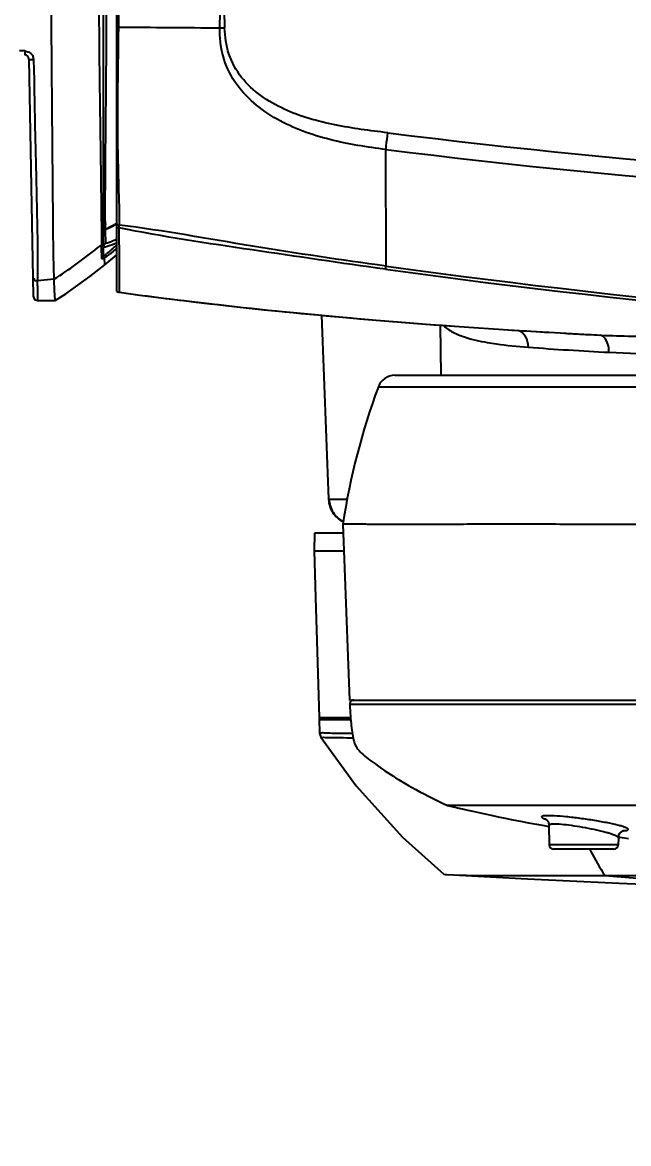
# Model space of a CAD drawing. Header units: millimetres. Extents: x 4086 to 8300, y 123 to 1549.
# Drawn here: x 7747.27 to 7764.54, y 569.23 to 601.17 of the extents above; entities that cross this region are included whole.
import ezdxf

# ---------------------------------------------------------------- set-up
doc = ezdxf.new("R2010")
doc.units = ezdxf.units.MM
for name, color, linetype in [('外形图', 7, 'Continuous'), ('尺寸标注', 7, 'Continuous'), ('运动范围', 7, 'Continuous')]:
    doc.layers.add(name, color=color, linetype=linetype)
doc.styles.add('思源黑', font='SourceHanSansCN-Normal.ttf')
doc.dimstyles.new('尺寸标注_1_4比例', dxfattribs={"dimtxt": 7, "dimasz": 6, "dimexe": 2, "dimexo": 1.5, "dimgap": 1, "dimtad": 1, "dimdec": 1, "dimlfac": 4, "dimdsep": 46, "dimtxsty": '思源黑', "dimcen": 0.09, "dimadec": 0, "dimazin": 0, "dimtp": 0.01, "dimtm": 0.01, "dimtfac": 1, "dimtdec": 1, "dimtofl": 0, "dimtmove": 0, "dimatfit": 3, "dimfxl": 1, "dimtolj": 1, "dimarcsym": 0})

# ---------------------------------------------------------------- blocks, each defined once
blk = doc.blocks.new('*D749')
at = {"layer": 'Defpoints', "color": 0}
for p in [(7701.103, 606.863), (7716.045, 606.863), (7783.633, 606.863), (7961.601, 575.482), (7746.537, 550.462)]:
    blk.add_point(p, dxfattribs=at)
at = {"layer": '尺寸标注', "color": 0, "lineweight": -2}
blk.add_line((7717.545, 606.863), (7718.126, 606.863), dxfattribs=at)
blk.add_arc((7783.633, 606.863), 67.507, 185.09413, 344.90587, dxfattribs=at)
at = {"layer": '尺寸标注', "color": 0}
for points in [[(7717.392, 600.913), (7715.394, 600.824), (7716.126, 606.863)], [(7849.787, 589.066), (7847.834, 589.501), (7850.114, 595.14)]]:
    blk.add_solid(points, dxfattribs=at)
at = {"layer": '尺寸标注', "color": 0, "insert": (7783.633, 544.066), "char_height": 7, "attachment_point": 5, "style": '思源黑'}
blk.add_mtext('\\A1;+\\A1;170%%d', dxfattribs=at)

msp = doc.modelspace()

# ---------------------------------------------------------------- linework, layer by layer
at = {"layer": '外形图'}
for p, q in [((7749.959, 593.5042), (7749.959, 620.2342)), ((7749.5715, 594.5321), (7749.5715, 619.206)), ((7752.8929, 601.0148), (7752.9233, 602.5288)), ((7747.1839, 600.3692), (7747.334, 600.3692)), ((7747.334, 600.3692), (7747.334, 600.2439)), ((7747.4508, 600.1214), (7747.5687, 593.3671)), ((7747.5855, 600.1057), (7747.5963, 599.5375)), ((7747.6234, 598.2286), (7747.6308, 597.9014)), ((7757.6246, 594.2294), (7757.6228, 597.5508)), ((7749.5245, 595.3285), (7749.524, 595.4249)), ((7749.5249, 595.2372), (7749.5245, 595.3285)), ((7749.6345, 595.2561), (7749.6341, 595.2743)), ((7749.7965, 595.3399), (7749.6345, 595.2561)), ((7749.6358, 595.1527), (7749.6345, 595.2561)), ((7749.7946, 595.3574), (7749.6346, 595.2743)), ((7749.959, 595.4427), (7749.7946, 595.3574)), ((7749.959, 595.4239), (7749.7965, 595.3399)), ((7750.0245, 595.0474), (7750.021, 595.3173)), ((7749.5251, 595.1506), (7749.5249, 595.2372)), ((7749.5254, 594.9893), (7749.5251, 595.1506)), ((7749.5256, 594.8389), (7749.5254, 594.9893)), ((7749.6377, 594.9669), (7749.6358, 595.1527)), ((7749.6388, 594.8835), (7749.6377, 594.9669)), ((7749.5233, 594.7691), (7749.5223, 594.8362)), ((7749.5293, 594.4388), (7749.5233, 594.7691)), ((7749.612, 594.2655), (7749.6091, 594.4662)), ((7749.612, 594.2655), (7749.959, 594.5532)), ((7747.6979, 593.6697), (7747.6951, 593.414)), ((7747.6989, 593.8866), (7747.6987, 593.8115)), ((7748.1698, 593.8541), (7747.6987, 593.8115)), ((7750.0278, 593.4845), (7750.0309, 593.6972)), ((7747.6951, 593.414), (7747.6937, 593.2458)), ((7749.959, 593.5042), (7750.0277, 593.4829)), ((7750.0277, 593.4829), (7750.0278, 593.4845)), ((7747.6937, 593.2458), (7747.6937, 593.2443)), ((7747.6937, 593.2443), (7748.1965, 593.2443)), ((7755.7873, 592.8268), (7755.9883, 587.5894)), ((7759.2002, 591.1192), (7759.1753, 592.5467)), ((7759.7111, 592.5077), (7760.1282, 592.4785)), ((7760.1282, 592.4786), (7761.2428, 592.4048)), ((7761.2114, 592.4068), (7761.2619, 592.4036)), ((7761.2428, 592.4048), (7763.7664, 592.2599)), ((7757.8753, 591.1181), (7784.5427, 591.1181)), ((7759.2002, 591.1192), (7783.2177, 591.1192)), ((7757.4064, 590.7917), (7785.0116, 590.7917)), ((7755.9883, 587.5894), (7755.9998, 587.5895)), ((7755.9998, 587.5895), (7756.5157, 587.5893)), ((7756.3922, 586.8728), (7756.584, 581.8681)), ((7755.5849, 586.6181), (7755.5761, 586.1166)), ((7756.402, 586.6181), (7755.5849, 586.6181)), ((7756.584, 581.8681), (7788.4974, 581.8681)), ((7788.4935, 581.7367), (7756.5892, 581.7367)), ((7755.718, 581.3681), (7756.614, 581.3681)), ((7755.7195, 581.3167), (7755.7304, 580.938)), ((7755.7195, 581.3167), (7755.8499, 581.3167)), ((7755.8499, 581.3167), (7756.0319, 581.3167)), ((7756.0319, 581.3167), (7756.1517, 581.3167)), ((7756.1517, 581.3167), (7756.6179, 581.3167)), ((7759.3719, 578.8681), (7759.9517, 578.7322)), ((7759.3834, 578.8681), (7759.3719, 578.8681)), ((7769.3844, 578.8681), (7759.3834, 578.8681)), ((7762.2659, 578.2995), (7762.2756, 577.741)), ((7764.2406, 577.741), (7762.2756, 577.741)), ((7764.2441, 577.9405), (7764.2406, 577.741)), ((7764.1157, 577.6181), (7762.4006, 577.6181)), ((7759.3653, 576.8959), (7761.6507, 576.7722)), ((7761.6507, 576.7722), (7764.2651, 576.6513)), ((7763.8547, 576.8681), (7766.1305, 576.8681))]:
    msp.add_line(p, q, dxfattribs=at)
for points in [[(7749.959, 601.0396), (7749.9752, 601.0379), (7749.9919, 601.0366), (7750.009, 601.0354)], [(7749.959, 595.4148), (7749.9753, 595.4087), (7749.9922, 595.4038), (7750.0096, 595.4), (7750.0272, 595.3973)], [(7749.959, 595.3362), (7749.9789, 595.328), (7749.9997, 595.3217), (7750.021, 595.3173)], [(7749.5256, 594.8389), (7749.5347, 594.847), (7749.543, 594.8558), (7749.5503, 594.8655), (7749.5567, 594.8757), (7749.5619, 594.8866), (7749.5661, 594.8979), (7749.569, 594.9095), (7749.5708, 594.9214), (7749.5715, 594.9333)], [(7749.5252, 594.4356), (7749.5344, 594.4438), (7749.5428, 594.4528), (7749.5501, 594.4626), (7749.5565, 594.4731), (7749.5618, 594.4842), (7749.566, 594.4958), (7749.569, 594.5077), (7749.5708, 594.5198), (7749.5715, 594.5321)], [(7749.6086, 594.4656), (7749.616, 594.473), (7749.6222, 594.4806), (7749.6278, 594.489), (7749.6325, 594.4981), (7749.6365, 594.5077), (7749.6395, 594.5177), (7749.6416, 594.5282), (7749.6428, 594.5389), (7749.6431, 594.5498), (7749.6424, 594.5608)], [(7748.1965, 593.2443), (7748.503, 593.4397), (7749.1833, 593.9275), (7749.612, 594.2655)], [(7747.5687, 593.3672), (7747.6086, 593.2777), (7747.6937, 593.2443)], [(7749.959, 593.5058), (7749.9755, 593.4984), (7749.9925, 593.4924), (7750.01, 593.4878), (7750.0278, 593.4845)], [(7750.0277, 593.4829), (7750.613, 593.4028), (7751.5266, 593.2849), (7752.4227, 593.1769), (7753.2991, 593.0777), (7754.1546, 592.9866), (7754.9887, 592.9027), (7755.8001, 592.8255), (7756.5859, 592.7547), (7757.3441, 592.6899), (7758.0731, 592.6306), (7758.7703, 592.5766), (7759.4255, 592.5282), (7759.7111, 592.5077)], [(7755.9883, 587.5894), (7755.9913, 587.5456), (7755.9978, 587.4958), (7756.0077, 587.4465), (7756.0208, 587.398), (7756.0372, 587.3505), (7756.0566, 587.3042), (7756.0792, 587.2593), (7756.1047, 587.216), (7756.133, 587.1746), (7756.1641, 587.1351), (7756.1977, 587.0977), (7756.2338, 587.0628), (7756.2721, 587.0303), (7756.3125, 587.0004), (7756.3548, 586.9733), (7756.3988, 586.9491), (7756.4046, 586.9464)], [(7755.5761, 586.1166), (7755.617, 584.7912), (7755.6722, 582.9394), (7755.718, 581.3681)], [(7756.7104, 581.8681), (7756.7098, 581.8681), (7756.709, 581.8681), (7756.7079, 581.868), (7756.7065, 581.8679), (7756.7048, 581.8678), (7756.7027, 581.8677), (7756.7004, 581.8674), (7756.6976, 581.8671), (7756.6944, 581.8666), (7756.6908, 581.866), (7756.6869, 581.8652), (7756.6828, 581.8642), (7756.6786, 581.863), (7756.6743, 581.8617), (7756.6699, 581.8601), (7756.6655, 581.8584), (7756.6612, 581.8565), (7756.6568, 581.8543), (7756.6525, 581.852), (7756.6482, 581.8494), (7756.6439, 581.8467), (7756.6397, 581.8437), (7756.6355, 581.8405), (7756.6315, 581.8371), (7756.6275, 581.8334), (7756.6235, 581.8295), (7756.6197, 581.8253), (7756.6161, 581.8209), (7756.6125, 581.8161), (7756.609, 581.8111), (7756.6057, 581.8057), (7756.6026, 581.8), (7756.5997, 581.7939), (7756.597, 581.7874), (7756.5947, 581.7805), (7756.5926, 581.7732), (7756.591, 581.7655), (7756.5898, 581.7574), (7756.5891, 581.7488), (7756.589, 581.7398), (7756.5891, 581.7367)], [(7756.5892, 581.7367), (7756.5938, 581.6556), (7756.599, 581.5734), (7756.6045, 581.4947), (7756.6101, 581.4188), (7756.6158, 581.3457), (7756.6215, 581.2751), (7756.6275, 581.207), (7756.6339, 581.141), (7756.6407, 581.0771), (7756.6482, 581.015), (7756.6565, 580.9547), (7756.6657, 580.896), (7756.6759, 580.8389), (7756.6875, 580.7834), (7756.7005, 580.7304), (7756.715, 580.6804), (7756.7313, 580.6335), (7756.7497, 580.5897), (7756.7705, 580.5483), (7756.7948, 580.5079), (7756.8231, 580.468), (7756.8554, 580.4285), (7756.8913, 580.3894), (7756.9306, 580.3506), (7756.973, 580.3122), (7757.018, 580.2739), (7757.0654, 580.2358), (7757.115, 580.1976), (7757.1665, 580.159), (7757.22, 580.1194), (7757.2756, 580.0788), (7757.3335, 580.0367), (7757.394, 579.9933), (7757.4571, 579.9486), (7757.523, 579.9027), (7757.5919, 579.8555), (7757.6637, 579.8071), (7757.7385, 579.7575), (7757.8165, 579.7069), (7757.8979, 579.655), (7757.9831, 579.6019), (7758.0725, 579.5474), (7758.1667, 579.4914), (7758.2659, 579.4339), (7758.3699, 579.3752), (7758.4787, 579.3155), (7758.5923, 579.2547), (7758.711, 579.1928), (7758.8348, 579.1298), (7758.9635, 579.0656), (7759.0973, 579), (7759.2363, 578.9329), (7759.3719, 578.8681)], [(7755.7304, 580.938), (7755.7314, 580.922), (7755.7711, 580.8084)], [(7755.7711, 580.8084), (7756.7744, 579.4261), (7758.0912, 577.9652), (7759.2675, 576.907)], [(7759.9517, 578.7322), (7760.1021, 578.6981), (7760.2685, 578.6611), (7760.442, 578.6232), (7760.6241, 578.5843), (7760.816, 578.5442), (7761.0194, 578.5027), (7761.2345, 578.4599), (7761.4577, 578.4167), (7761.6846, 578.3739), (7761.9106, 578.3324), (7762.1341, 578.2925), (7762.2664, 578.2695)], [(7762.1697, 578.4826), (7762.1692, 578.4829), (7762.17, 578.4824), (7762.1724, 578.481), (7762.1762, 578.4784), (7762.1812, 578.4748), (7762.1872, 578.4701), (7762.1939, 578.4642), (7762.2013, 578.4571), (7762.2092, 578.4486), (7762.2176, 578.4384), (7762.2263, 578.4265), (7762.2349, 578.4125), (7762.2433, 578.3965), (7762.2509, 578.3785), (7762.2573, 578.3589), (7762.2621, 578.338), (7762.265, 578.3162), (7762.2659, 578.2995)], [(7764.2441, 577.9405), (7764.245, 577.9575), (7764.2481, 577.9799), (7764.2533, 578.0019), (7764.2605, 578.0232), (7764.2695, 578.0433), (7764.2799, 578.0619), (7764.2915, 578.0787), (7764.3037, 578.0937), (7764.3161, 578.1065), (7764.3283, 578.1174), (7764.3399, 578.1263), (7764.3507, 578.1336), (7764.3606, 578.1395), (7764.3695, 578.1441), (7764.3775, 578.1478), (7764.3843, 578.1505), (7764.3898, 578.1524), (7764.3938, 578.1536), (7764.3961, 578.1543), (7764.3966, 578.1544)], [(7764.2462, 577.9658), (7764.2917, 577.9596), (7764.5375, 577.9273)], [(7764.2651, 576.6513), (7766.5478, 576.5538), (7768.8226, 576.4462), (7771.0848, 576.343)]]:
    msp.add_lwpolyline(points, dxfattribs=at)
for centre, radius, start, end in [((7866.7371, 604.159), 113.7538, 180.936339, 181.582071), ((7752.5063, 618.1576), 17.1471, 271.29238, 271.7392), ((7747.3258, 600.1192), 0.125, 1, 86.25924), ((8140.4228, 607.0147), 392.8976, 181.163009, 181.281365), ((7783.6056, 805.083), 208.6763, 262.86169, 268.862369), ((7782.2085, 792.4252), 196.4192, 262.809462, 269.207474), ((7431.3377, 592.6196), 318.1991, 0.542924, 0.824443), ((7665.7534, 594.9302), 83.7721, 0.338354, 0.481912), ((7758.5834, 595.6038), 8.9555, 181.12142, 181.24284), ((7744.0624, 595.8184), 5.9796, 355.19284, 355.73743), ((7739.6339, 596.1523), 10.4207, 355.71631, 355.86266), ((7746.5723, 595.5858), 3.4606, 358.10466, 359.59604), ((7733.4104, 615.0428), 25.8437, 308.23789, 308.57691), ((7749.5551, 595.3664), 0.5011, 285.62071, 287.4132), ((7747.9451, 596.7271), 2.7529, 310.0214, 310.64775), ((7747.3656, 597.3999), 3.6408, 310.67106, 311.7597), ((7746.4128, 598.9821), 5.5354, 307.40421, 308.27508), ((7746.4809, 598.3914), 4.9697, 311.75449, 312.69932), ((7745.2616, 600.4387), 7.392, 308.28714, 309.45468), ((7745.2745, 599.6965), 6.7469, 312.71291, 313.97264), ((7657.7435, 593.7911), 92.2894, 0.476743, 0.623001), ((7748.9558, 595.4881), 1.2129, 302.59006, 303.60824), ((7748.6067, 596.0107), 1.8414, 303.65408, 305.21694), ((7749.0489, 595.363), 0.9979, 306.49177, 307.61385), ((7748.181, 596.6177), 2.5828, 305.16813, 305.81112), ((7747.6688, 597.3249), 3.4561, 305.83663, 306.93275), ((7747.0728, 598.121), 4.4505, 306.90779, 307.38935), ((7676.6179, 593.9516), 73.4143, 0.303745, 0.474072), ((7683.0896, 593.9866), 66.9425, 0.131794, 0.303152), ((7703.1066, 594.0153), 46.9255, 359.75462, 0.15296), ((7790.3559, 831.8239), 239.9304, 262.156831, 267.629003), ((7791.0608, 836.2234), 244.2927, 262.133267, 267.503925), ((7716.2815, 593.9149), 31.4174, 359.55291, 359.81155), ((7721.806, 593.9429), 28.2259, 359.50126, 359.73902), ((7774.3069, 798.1716), 206.1811, 266.372506, 266.651637), ((7768.739, 695.9354), 103.7941, 266.670835, 267.049739), ((7769.1949, 704.8771), 112.7474, 267.052258, 267.208475), ((7769.112, 692.2298), 100.5881, 265.761315, 267.073068), ((7757.8753, 590.6181), 0.5, 90, 159.68675), ((7776.1841, 583.8419), 20.0225, 159.69004, 171.29348), ((7755.7695, 581.3181), 0.05, 90, 181.65976), ((7757.1789, 656.6883), 75.7675, 269.054092, 269.216498), ((7758.0059, 714.4921), 133.5772, 269.200813, 269.422561), ((7756.3568, 607.2725), 26.4731, 268.99011, 269.15927), ((7757.7586, 704.9728), 124.1835, 269.174007, 269.50412), ((7766.0352, 605.4326), 27.3845, 255.9422, 256.54093), ((7766.281, 606.4602), 28.4412, 256.54105, 257.1416), ((7762.5818, 579.6353), 1.2307, 250.30812, 251.33572), ((7764.328, 579.3656), 1.2202, 272.17916, 273.25809), ((7764.3393, 579.1583), 1.0126, 273.28657, 273.76951), ((7762.4006, 577.7431), 0.125, 181, 270), ((7764.1157, 577.7431), 0.125, 270, 359), ((7775.3108, 583.8646), 13.4254, 207.7347, 208.01593), ((7774.1098, 583.2106), 12.0579, 207.95324, 211.73562), ((7787.1566, 883.6519), 307.6674, 265.656408, 266.003597)]:
    msp.add_arc(centre, radius, start, end, dxfattribs=at)
for points, knots in [([(7748.1698, 593.8541), (7748.1494, 594.4729), (7748.137, 596.2535), (7748.0936, 600.5916), (7748.0787, 604.3111), (7748.0786, 606.8692)], [0, 0, 0, 0, 0.1426985, 0.4103768, 1, 1, 1, 1]), ([(7749.5039, 597.1981), (7749.4939, 597.92), (7749.4417, 601.0304), (7749.4474, 604.1415), (7749.4464, 606.5304)], [0, 0, 0, 0, 0.2320736, 1, 1, 1, 1]), ([(7749.6336, 597.255), (7749.6388, 597.9608), (7749.6755, 601.0437), (7749.6618, 604.1269), (7749.6684, 606.5042)], [0, 0, 0, 0, 0.2289079, 1, 1, 1, 1]), ([(7757.6228, 597.5508), (7757.0869, 597.615), (7756.0182, 597.7837), (7754.4845, 598.3246), (7753.4017, 599.2108), (7752.9367, 600.2006), (7752.8865, 600.7459), (7752.8929, 601.0148)], [0, 0, 0, 0, 0.2508826, 0.5012555, 0.7500018, 0.8749668, 1, 1, 1, 1]), ([(7757.6745, 598.0241), (7757.1711, 598.0855), (7756.1644, 598.215), (7754.6972, 598.6202), (7753.6046, 599.3541), (7753.1043, 600.2556), (7753.0346, 600.7656), (7753.0267, 601.0183)], [0, 0, 0, 0, 0.2508517, 0.5012881, 0.7499978, 0.874936, 1, 1, 1, 1]), ([(7750.0304, 595.7968), (7750.0128, 596.5482), (7749.9609, 598.1786), (7749.9966, 599.8095), (7750.0057, 600.6886)], [0, 0, 0, 0, 0.4608776, 1, 1, 1, 1]), ([(7747.5855, 600.1057), (7747.5711, 600.1053), (7747.5401, 600.1051), (7747.5143, 600.1055), (7747.4671, 600.1082), (7747.4907, 600.1154), (7747.4971, 600.1167)], [0, 0, 0, 0, 0.3411696, 0.6735268, 0.8462964, 1, 1, 1, 1]), ([(7747.6308, 597.9014), (7747.6387, 597.5586), (7747.664, 596.4063), (7747.6928, 595.254), (7747.6984, 594.4443)], [0, 0, 0, 0, 0.2975148, 1, 1, 1, 1]), ([(7757.6231, 597.5509), (7757.6262, 597.5852), (7757.6414, 597.7431), (7757.6594, 597.9008), (7757.6745, 598.0241)], [0, 0, 0, 0, 0.2169889, 1, 1, 1, 1]), ([(7749.627, 595.6871), (7749.6265, 595.7886), (7749.6268, 596.3112), (7749.6305, 596.8339), (7749.6336, 597.255)], [0, 0, 0, 0, 0.1941128, 1, 1, 1, 1]), ([(7757.6145, 594.138), (7756.3455, 594.313), (7753.8125, 594.6913), (7751.2758, 595.0612), (7750.021, 595.3173)], [0, 0, 0, 0, 0.5000617, 1, 1, 1, 1]), ([(7750.0272, 595.3973), (7750.0281, 595.4094), (7750.0295, 595.4341), (7750.0306, 595.4587), (7750.031, 595.4713)], [0, 0, 0, 0, 0.4913831, 1, 1, 1, 1]), ([(7757.6246, 594.2294), (7756.355, 594.4035), (7753.819, 594.7692), (7751.2981, 595.2382), (7750.0272, 595.3973)], [0, 0, 0, 0, 0.5001268, 1, 1, 1, 1]), ([(7749.5726, 594.7701), (7749.5722, 594.7705), (7749.5716, 594.7715), (7749.5715, 594.7727), (7749.5715, 594.7733)], [0, 0, 0, 0, 0.4937057, 1, 1, 1, 1]), ([(7749.7056, 594.7948), (7749.6881, 594.7894), (7749.6482, 594.7821), (7749.5902, 594.7498), (7749.5726, 594.7701)], [0, 0, 0, 0, 0.4050927, 1, 1, 1, 1]), ([(7749.64, 594.8801), (7749.6396, 594.8805), (7749.639, 594.8816), (7749.6388, 594.8829), (7749.6388, 594.8835)], [0, 0, 0, 0, 0.4863584, 1, 1, 1, 1]), ([(7749.69, 594.8838), (7749.6788, 594.8807), (7749.664, 594.8771), (7749.6433, 594.8758), (7749.64, 594.8801)], [0, 0, 0, 0, 0.6821071, 1, 1, 1, 1]), ([(7749.7154, 594.619), (7749.7055, 594.6106), (7749.6865, 594.5949), (7749.6672, 594.5797), (7749.658, 594.5726)], [0, 0, 0, 0, 0.5272259, 1, 1, 1, 1]), ([(7749.7407, 594.9004), (7749.7345, 594.8981), (7749.7227, 594.894), (7749.7107, 594.8901), (7749.705, 594.8883)], [0, 0, 0, 0, 0.525567, 1, 1, 1, 1]), ([(7747.6984, 594.4443), (7747.6988, 594.3843), (7747.6996, 594.1984), (7747.6993, 594.0125), (7747.6989, 593.8866)], [0, 0, 0, 0, 0.3227014, 1, 1, 1, 1]), ([(7749.6091, 594.4659), (7749.5891, 594.4536), (7749.5753, 594.437), (7749.5252, 594.4284), (7749.5252, 594.4356)], [0, 0, 0, 0, 0.7655581, 1, 1, 1, 1]), ([(7749.5724, 594.5283), (7749.5721, 594.5288), (7749.5716, 594.53), (7749.5715, 594.5313), (7749.5715, 594.5321)], [0, 0, 0, 0, 0.459868, 1, 1, 1, 1]), ([(7749.6424, 594.5608), (7749.6269, 594.5498), (7749.6109, 594.5383), (7749.5763, 594.5221), (7749.5724, 594.5283)], [0, 0, 0, 0, 0.7229264, 1, 1, 1, 1]), ([(7757.6145, 594.1379), (7757.6156, 594.15), (7757.6189, 594.1805), (7757.6224, 594.2109), (7757.6246, 594.2293)], [0, 0, 0, 0, 0.3957186, 1, 1, 1, 1]), ([(7747.6987, 593.8115), (7747.6697, 593.8081), (7747.6007, 593.7966), (7747.5919, 593.8753), (7747.6068, 593.8936)], [0, 0, 0, 0, 0.5533172, 1, 1, 1, 1]), ([(7748.1965, 593.2453), (7748.1963, 593.2613), (7748.1857, 593.4643), (7748.176, 593.6671), (7748.1698, 593.8541)], [0, 0, 0, 0, 0.0790906, 1, 1, 1, 1]), ([(7750.0278, 593.4845), (7750.7311, 593.3863), (7753.9496, 592.9748), (7757.1831, 592.6874), (7759.7111, 592.5078)], [0, 0, 0, 0, 0.2188551, 1, 1, 1, 1]), ([(7759.2661, 592.5398), (7759.2721, 592.5332), (7759.2847, 592.5199), (7759.2979, 592.5072), (7759.3047, 592.5009)], [0, 0, 0, 0, 0.4896615, 1, 1, 1, 1]), ([(7759.3047, 592.5009), (7759.3279, 592.4795), (7759.4452, 592.3847), (7759.5819, 592.3167), (7759.6919, 592.2715)], [0, 0, 0, 0, 0.2095349, 1, 1, 1, 1]), ([(7761.6796, 591.9166), (7761.6761, 592.0231), (7761.6381, 592.2293), (7761.4676, 592.3723), (7761.378, 592.3965)], [0, 0, 0, 0, 0.5343971, 1, 1, 1, 1]), ([(7759.6919, 592.2715), (7759.7476, 592.2486), (7760.0127, 592.1522), (7760.2896, 592.0919), (7760.508, 592.0538)], [0, 0, 0, 0, 0.2136067, 1, 1, 1, 1]), ([(7760.508, 592.0538), (7760.5946, 592.0387), (7760.9825, 591.9786), (7761.3737, 591.9413), (7761.6773, 591.9168)], [0, 0, 0, 0, 0.2239395, 1, 1, 1, 1]), ([(7763.9757, 591.7729), (7763.9771, 591.8317), (7763.9667, 592.0134), (7763.8528, 592.2371), (7763.7245, 592.2607)], [0, 0, 0, 0, 0.3108815, 1, 1, 1, 1]), ([(7763.7666, 592.2599), (7764.3367, 592.2315), (7765.5237, 592.224), (7768.0231, 592.1759), (7771.2636, 592.0661), (7775.0653, 591.9), (7777.5555, 591.8069), (7778.7337, 591.7664)], [0, 0, 0, 0, 0.1143505, 0.2376974, 0.5008157, 0.7638235, 1, 1, 1, 1]), ([(7763.9757, 591.7729), (7764.5198, 591.7409), (7765.6589, 591.7363), (7768.066, 591.6881), (7771.1968, 591.5785), (7774.8713, 591.4103), (7777.2784, 591.3163), (7778.4169, 591.2755)], [0, 0, 0, 0, 0.1131551, 0.2363418, 0.499888, 0.7634797, 1, 1, 1, 1]), ([(7755.9998, 587.5895), (7756.0023, 587.5236), (7756.0249, 587.3921), (7756.109, 587.2109), (7756.2373, 587.0578), (7756.3469, 586.9816), (7756.4054, 586.9514)], [0, 0, 0, 0, 0.2500554, 0.5000829, 0.7500659, 1, 1, 1, 1]), ([(7768.863, 586.8695), (7768.019, 586.8712), (7766.7703, 586.8726), (7765.1328, 586.8702), (7763.9693, 586.8694), (7762.8623, 586.8715), (7761.8202, 586.8746), (7760.851, 586.8755), (7759.9622, 586.8732), (7759.1609, 586.8697), (7758.5507, 586.8682), (7758.1111, 586.8686), (7757.8193, 586.8693), (7757.5536, 586.8704), (7757.3145, 586.8714), (7757.1024, 586.8724), (7756.9178, 586.8734), (7756.761, 586.8745), (7756.6479, 586.8756), (7756.5715, 586.8766), (7756.5249, 586.8772), (7756.4854, 586.8776), (7756.453, 586.8777), (7756.4304, 586.8772), (7756.4159, 586.8765), (7756.4077, 586.8758), (7756.4013, 586.8751), (7756.3965, 586.8744), (7756.394, 586.8736), (7756.3923, 586.8732), (7756.3922, 586.8728)], [0, 0, 0, 0, 0.2030225, 0.300368, 0.3939091, 0.4829073, 0.5666777, 0.6445892, 0.7160451, 0.7804762, 0.8373563, 0.8628198, 0.8862328, 0.9075519, 0.9267382, 0.9437552, 0.9585693, 0.9711499, 0.9814721, 0.9857806, 0.989519, 0.9926868, 0.9952848, 0.9973142, 0.9981163, 0.9987767, 0.9992953, 0.9996722, 0.9999065, 1, 1, 1, 1]), ([(7755.5761, 586.1166), (7755.5765, 586.1121), (7755.6042, 586.1243), (7755.6346, 586.1141), (7755.7065, 586.1208), (7755.8444, 586.117), (7756.0884, 586.1182), (7756.2981, 586.117), (7756.4206, 586.1174)], [0, 0, 0, 0, 0.0158654, 0.0632742, 0.1420236, 0.2519575, 0.5647551, 1, 1, 1, 1]), ([(7755.7304, 580.938), (7755.7309, 580.9214), (7755.8366, 580.9538), (7755.8788, 580.932), (7755.9281, 580.9312)], [0, 0, 0, 0, 0.2521281, 1, 1, 1, 1]), ([(7755.7711, 580.8084), (7755.7767, 580.7996), (7755.8277, 580.8143), (7755.8608, 580.804), (7755.8902, 580.8035)], [0, 0, 0, 0, 0.2608839, 1, 1, 1, 1]), ([(7762.1757, 578.5726), (7762.1588, 578.5717), (7762.1352, 578.57), (7762.1062, 578.5659), (7762.0895, 578.5624), (7762.0763, 578.5583), (7762.0666, 578.5537), (7762.06, 578.5483), (7762.056, 578.5387), (7762.063, 578.5283), (7762.0732, 578.5199), (7762.0914, 578.5081), (7762.1229, 578.4932), (7762.151, 578.4824), (7762.1672, 578.4766)], [0, 0, 0, 0, 0.1967514, 0.2757264, 0.3417473, 0.3950601, 0.436354, 0.4673078, 0.4919779, 0.5496272, 0.5936291, 0.6497038, 0.799597, 1, 1, 1, 1]), ([(7764.524, 578.1831), (7764.524, 578.187), (7764.5191, 578.1965), (7764.5048, 578.208), (7764.4827, 578.2209), (7764.4375, 578.2414), (7764.3608, 578.2678), (7764.2467, 578.2999), (7764.1058, 578.3337), (7763.9422, 578.3683), (7763.7603, 578.4027), (7763.496, 578.4478), (7763.1597, 578.4972), (7762.7756, 578.5424), (7762.4841, 578.5672), (7762.2907, 578.5747), (7762.2107, 578.5744), (7762.1757, 578.5726)], [0, 0, 0, 0, 0.0048979, 0.0123169, 0.0228947, 0.0367727, 0.0743023, 0.1241533, 0.1850383, 0.2553458, 0.3332083, 0.4165477, 0.5905236, 0.7580854, 0.9000633, 0.9561299, 1, 1, 1, 1]), ([(7762.3606, 578.3317), (7762.3468, 578.3308), (7762.3274, 578.3291), (7762.3038, 578.3247), (7762.2903, 578.3211), (7762.2797, 578.3168), (7762.2702, 578.3111), (7762.2658, 578.3039), (7762.2659, 578.2995)], [0, 0, 0, 0, 0.3939087, 0.5517083, 0.6837197, 0.7909763, 0.8758192, 1, 1, 1, 1]), ([(7764.2441, 577.9405), (7764.2443, 577.9495), (7764.2317, 577.9636), (7764.2116, 577.9782), (7764.1753, 577.999), (7764.1141, 578.0253), (7764.0226, 578.0577), (7763.9099, 578.0915), (7763.7272, 578.1399), (7763.4717, 578.1967), (7763.1529, 578.2554), (7762.8443, 578.301), (7762.6095, 578.326), (7762.4535, 578.3338), (7762.3888, 578.3334), (7762.3606, 578.3317)], [0, 0, 0, 0, 0.0138599, 0.0250784, 0.0394703, 0.0777305, 0.1279835, 0.1889792, 0.2591443, 0.4195096, 0.5923843, 0.7590522, 0.9004705, 0.9563223, 1, 1, 1, 1]), ([(7764.4058, 578.148), (7764.4229, 578.1491), (7764.4526, 578.1518), (7764.4865, 578.1579), (7764.5062, 578.1648), (7764.5177, 578.1706), (7764.5239, 578.1783), (7764.524, 578.1831)], [0, 0, 0, 0, 0.4008965, 0.6953075, 0.8034256, 0.8872689, 1, 1, 1, 1]), ([(7759.2673, 576.9071), (7759.2697, 576.9051), (7759.3039, 576.8998), (7759.3351, 576.8976), (7759.3647, 576.896)], [0, 0, 0, 0, 0.0944714, 1, 1, 1, 1]), ([(7759.3647, 576.896), (7759.8538, 576.8687), (7761.3517, 576.8799), (7762.8478, 576.8681), (7763.8547, 576.8681)], [0, 0, 0, 0, 0.3272899, 1, 1, 1, 1])]:
    msp.add_open_spline(points, degree=3, knots=knots, dxfattribs=at)
for points in [[(7750.009, 601.0363), (7750.0109, 601.1759), (7750.0125, 601.3155), (7750.0141, 601.4551)], [(7750.0057, 600.6886), (7750.0069, 600.8045), (7750.008, 600.9204), (7750.009, 601.0363)], [(7750.009, 601.0363), (7750.9703, 601.0278), (7751.9316, 601.0217), (7752.8929, 601.0148)], [(7747.3345, 600.3609), (7747.369, 600.3368), (7747.4157, 600.338), (7747.4546, 600.3219)], [(7747.4546, 600.3219), (7747.5323, 600.2895), (7747.5838, 600.1899), (7747.5855, 600.1057)], [(7747.5963, 599.5375), (7747.5995, 599.3716), (7747.6028, 599.2058), (7747.6061, 599.04)], [(7749.6297, 595.4285), (7749.628, 595.5147), (7749.6273, 595.6009), (7749.627, 595.6871)], [(7750.0328, 595.5614), (7750.0334, 595.6398), (7750.0322, 595.7184), (7750.0304, 595.7968)], [(7749.6345, 595.2561), (7749.5988, 595.2361), (7749.5662, 595.1902), (7749.573, 595.1499)], [(7749.6347, 595.2774), (7749.5991, 595.2572), (7749.5665, 595.2114), (7749.5732, 595.171)], [(7749.6348, 595.2746), (7749.6325, 595.3196), (7749.631, 595.3645), (7749.63, 595.4095)], [(7749.959, 594.9925), (7749.8872, 594.9596), (7749.815, 594.9272), (7749.7407, 594.9004)], [(7750.0274, 594.7946), (7750.0265, 594.8788), (7750.0255, 594.9631), (7750.0245, 595.0474)], [(7748.1698, 593.8541), (7748.5985, 594.126), (7749.0071, 594.4297), (7749.4058, 594.7439)], [(7749.6388, 594.8835), (7749.6009, 594.8639), (7749.5658, 594.8156), (7749.5731, 594.7735)], [(7749.959, 594.8853), (7749.8753, 594.8531), (7749.7912, 594.8216), (7749.7056, 594.7948)]]:
    msp.add_open_spline(points, degree=3, dxfattribs=at)
at = {"layer": '运动范围'}
msp.add_arc((7783.7746, 606.8692), 180.575, 10, 349.993572, dxfattribs=at)

# ---------------------------------------------------------------- dimensions: what is measured, and where the dimension line sits
at = {"layer": '尺寸标注'}
dim = msp.add_angular_dim_2l(base=(7746.5371, 550.4618), line1=((7701.103, 606.8629), (7716.0449, 606.8629)), line2=((7961.6009, 575.4823), (7783.6327, 606.8629)), text='\\A1;+<>', dimstyle='尺寸标注_1_4比例', dxfattribs=at)
dim.commit()
dim.dimension.update_dxf_attribs({"geometry": '*D749', "text_midpoint": (7783.6327, 539.3561), "dimtype": 162})

doc.saveas('drawing.dxf')
